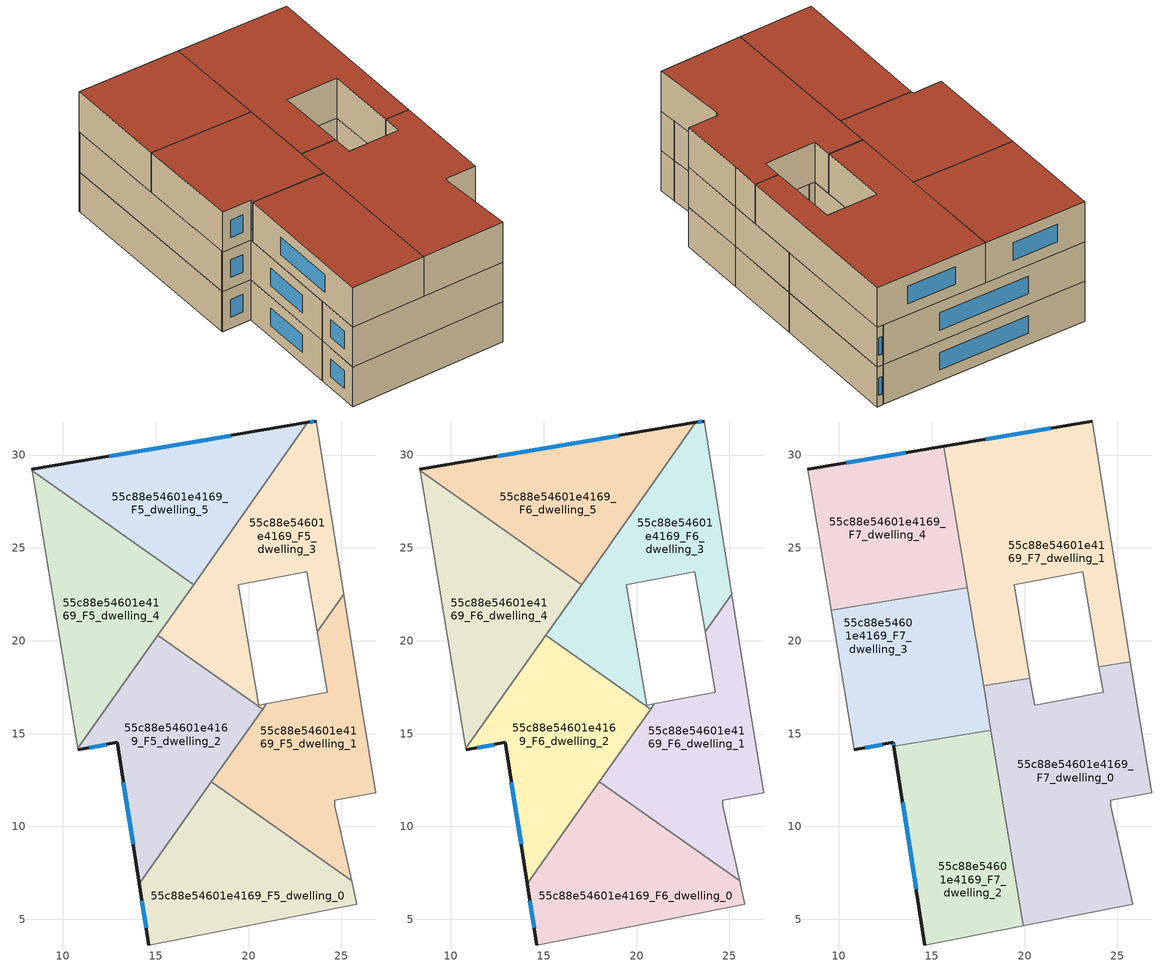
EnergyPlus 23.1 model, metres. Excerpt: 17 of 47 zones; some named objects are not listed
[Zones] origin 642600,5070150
55c88e54601e4169_F5_dwelling_0
 floor to 55c88e54601e4169_F4_dwelling_0 (EU_floor_Construction): 25.55,7.08 25.84,5.82 14.63,3.62 14.12,6.91 18,12.41 z15
 wall outside (EU_wall_Construction): 14.12,6.91 14.63,3.62 z15:18
 wall adiabatic (EU_wall_Construction): 14.63,3.62 25.84,5.82 25.55,7.08 z15:18
 wall to 55c88e54601e4169_F5_dwelling_1 (EU_wall_Construction): 25.55,7.08 18,12.41 z15:18
 wall to 55c88e54601e4169_F5_dwelling_2 (EU_wall_Construction): 18,12.41 14.12,6.91 z15:18
 window (EU_Window_Construction): 14.26,5.99 14.49,4.54 z15.84:17.16
55c88e54601e4169_F5_dwelling_1
 floor to 55c88e54601e4169_F4_dwelling_1 (EU_floor_Construction): 25.12,22.5 26.04,16.72 26.84,11.82 24.64,11.42 24.64,11.12 25.55,7.08 18,12.41 20.96,16.61 24.24,17.22 23.69,20.47 z15
 wall adiabatic (EU_wall_Construction): 23.69,20.47 24.24,17.22 20.96,16.61 / 25.55,7.08 24.64,11.12 24.64,11.42 26.84,11.82 26.04,16.72 25.12,22.5 z15:18
 wall to 55c88e54601e4169_F5_dwelling_3 (EU_wall_Construction): 25.12,22.5 23.69,20.47 / 20.96,16.61 20.76,16.32 z15:18
 wall to 55c88e54601e4169_F5_dwelling_2 (EU_wall_Construction): 20.76,16.32 18,12.41 z15:18
55c88e54601e4169_F5_dwelling_2
 floor to 55c88e54601e4169_F4_dwelling_2 (EU_floor_Construction): 20.76,16.32 14.12,6.91 12.93,14.53 10.83,14.13 10.82,14.22 15.11,20.3 z15
 wall outside (EU_wall_Construction): 10.83,14.13 12.93,14.53 14.12,6.91 z15:18
 wall adiabatic (EU_wall_Construction): 10.82,14.22 10.83,14.13 z15:18
 wall to 55c88e54601e4169_F5_dwelling_3 (EU_wall_Construction): 20.76,16.32 15.11,20.3 z15:18
 wall to 55c88e54601e4169_F5_dwelling_4 (EU_wall_Construction): 15.11,20.3 10.82,14.22 z15:18
 window (EU_Window_Construction): 11.42,14.24 12.34,14.41 / 13.27,12.39 13.79,9.04 z15.84:17.16
55c88e54601e4169_F5_dwelling_3
 floor to 55c88e54601e4169_F4_dwelling_3 (EU_floor_Construction): 23.65,31.83 25.12,22.5 23.69,20.47 23.14,23.73 19.44,23.03 20.54,16.53 20.96,16.61 20.76,16.32 15.11,20.3 23.2,31.76 z15
 wall outside (EU_wall_Construction): 23.65,31.83 23.2,31.76 z15:18
 wall adiabatic (EU_wall_Construction): 20.96,16.61 20.54,16.53 19.44,23.03 23.14,23.73 23.69,20.47 / 25.12,22.5 23.65,31.83 z15:18
 wall to 55c88e54601e4169_F5_dwelling_5 (EU_wall_Construction): 23.2,31.76 17.04,23.03 z15:18
 wall to 55c88e54601e4169_F5_dwelling_4 (EU_wall_Construction): 17.04,23.03 15.11,20.3 z15:18
 window (EU_Window_Construction): 23.52,31.81 23.32,31.78 z15.84:17.16
55c88e54601e4169_F5_dwelling_4
 floor to 55c88e54601e4169_F4_dwelling_4 (EU_floor_Construction): 17.04,23.03 10.82,14.22 8.35,29.17 z15
 wall to 55c88e54601e4169_F5_dwelling_5 (EU_wall_Construction): 17.04,23.03 8.35,29.17 z15:18
 wall adiabatic (EU_wall_Construction): 8.35,29.17 10.82,14.22 z15:18
55c88e54601e4169_F5_dwelling_5
 floor to 55c88e54601e4169_F4_dwelling_5 (EU_floor_Construction): 23.2,31.76 17.04,23.03 8.35,29.17 8.33,29.24 z15
 wall outside (EU_wall_Construction): 23.2,31.76 8.33,29.24 z15:18
 wall adiabatic (EU_wall_Construction): 8.33,29.24 8.35,29.17 z15:18
 window (EU_Window_Construction): 19.03,31.05 12.5,29.94 z15.84:17.16
55c88e54601e4169_F6_dwelling_0
 floor to 55c88e54601e4169_F5_dwelling_0 (EU_floor_Construction): 25.55,7.08 25.84,5.82 14.63,3.62 14.12,6.91 18,12.41 z18
 wall outside (EU_wall_Construction): 14.12,6.91 14.63,3.62 z18:21
 wall adiabatic (EU_wall_Construction): 14.63,3.62 25.84,5.82 25.55,7.08 z18:21
 wall to 55c88e54601e4169_F6_dwelling_1 (EU_wall_Construction): 25.55,7.08 18,12.41 z18:21
 wall to 55c88e54601e4169_F6_dwelling_2 (EU_wall_Construction): 18,12.41 14.12,6.91 z18:21
 window (EU_Window_Construction): 14.26,5.99 14.49,4.54 z18.84:20.16
55c88e54601e4169_F6_dwelling_1
 floor to 55c88e54601e4169_F5_dwelling_1 (EU_floor_Construction): 25.12,22.5 26.04,16.72 26.84,11.82 24.64,11.42 24.64,11.12 25.55,7.08 18,12.41 20.96,16.61 24.24,17.22 23.69,20.47 z18
 wall adiabatic (EU_wall_Construction): 23.69,20.47 24.24,17.22 20.96,16.61 / 25.55,7.08 24.64,11.12 24.64,11.42 26.84,11.82 26.04,16.72 25.12,22.5 z18:21
 wall to 55c88e54601e4169_F6_dwelling_3 (EU_wall_Construction): 25.12,22.5 23.69,20.47 / 20.96,16.61 20.76,16.32 z18:21
 wall to 55c88e54601e4169_F6_dwelling_2 (EU_wall_Construction): 20.76,16.32 18,12.41 z18:21
55c88e54601e4169_F6_dwelling_2
 floor to 55c88e54601e4169_F5_dwelling_2 (EU_floor_Construction): 20.76,16.32 14.12,6.91 12.93,14.53 10.83,14.13 10.82,14.22 15.11,20.3 z18
 wall outside (EU_wall_Construction): 10.83,14.13 12.93,14.53 14.12,6.91 z18:21
 wall adiabatic (EU_wall_Construction): 10.82,14.22 10.83,14.13 z18:21
 wall to 55c88e54601e4169_F6_dwelling_3 (EU_wall_Construction): 20.76,16.32 15.11,20.3 z18:21
 wall to 55c88e54601e4169_F6_dwelling_4 (EU_wall_Construction): 15.11,20.3 10.82,14.22 z18:21
 window (EU_Window_Construction): 11.42,14.24 12.34,14.41 / 13.27,12.39 13.79,9.04 z18.84:20.16
55c88e54601e4169_F6_dwelling_3
 floor to 55c88e54601e4169_F5_dwelling_3 (EU_floor_Construction): 23.65,31.83 25.12,22.5 23.69,20.47 23.14,23.73 19.44,23.03 20.54,16.53 20.96,16.61 20.76,16.32 15.11,20.3 23.2,31.76 z18
 wall outside (EU_wall_Construction): 23.65,31.83 23.2,31.76 z18:21
 wall adiabatic (EU_wall_Construction): 20.96,16.61 20.54,16.53 19.44,23.03 23.14,23.73 23.69,20.47 / 25.12,22.5 23.65,31.83 z18:21
 wall to 55c88e54601e4169_F6_dwelling_5 (EU_wall_Construction): 23.2,31.76 17.04,23.03 z18:21
 wall to 55c88e54601e4169_F6_dwelling_4 (EU_wall_Construction): 17.04,23.03 15.11,20.3 z18:21
 window (EU_Window_Construction): 23.52,31.81 23.32,31.78 z18.84:20.16
55c88e54601e4169_F6_dwelling_4
 floor to 55c88e54601e4169_F5_dwelling_4 (EU_floor_Construction): 17.04,23.03 10.82,14.22 8.35,29.17 z18
 wall to 55c88e54601e4169_F6_dwelling_5 (EU_wall_Construction): 17.04,23.03 8.35,29.17 z18:21
 wall adiabatic (EU_wall_Construction): 8.35,29.17 10.82,14.22 z18:21
 ceiling adiabatic (EU_roof_Construction): 16.91,22.84 16.92,22.86 16.87,23.15 8.35,29.17 9.59,21.63 z21
55c88e54601e4169_F6_dwelling_5
 floor to 55c88e54601e4169_F5_dwelling_5 (EU_floor_Construction): 23.2,31.76 17.04,23.03 8.35,29.17 8.33,29.24 z18
 wall outside (EU_wall_Construction): 23.2,31.76 8.33,29.24 z18:21
 wall adiabatic (EU_wall_Construction): 8.33,29.24 8.35,29.17 z18:21
 window (EU_Window_Construction): 19.03,31.05 12.5,29.94 z18.84:20.16
 ceiling adiabatic (EU_roof_Construction): 16.87,23.15 15.66,30.48 8.33,29.24 8.35,29.17 z21
55c88e54601e4169_F7_dwelling_0
 floor to 55c88e54601e4169_F6_dwelling_1 (EU_floor_Construction): 25.7,18.88 26.04,16.72 26.84,11.82 24.64,11.42 24.64,11.12 25.55,7.08 18.73,11.9 18.52,13.15 20.96,16.6 24.24,17.22 24.01,18.6 z21
 floor to 55c88e54601e4169_F6_dwelling_0 (EU_floor_Construction): 25.55,7.08 25.84,5.82 19.93,4.66 18.73,11.9 z21
 floor to 55c88e54601e4169_F6_dwelling_3 (EU_floor_Construction): 20.29,17.99 20.54,16.53 20.96,16.6 20.76,16.32 18.76,17.73 z21
 floor to 55c88e54601e4169_F6_dwelling_2 (EU_floor_Construction): 20.76,16.32 18.52,13.15 17.79,17.57 18.76,17.73 z21
 wall adiabatic (EU_wall_Construction): 19.93,4.66 25.84,5.82 24.64,11.12 24.64,11.42 26.84,11.82 26.04,16.72 25.7,18.88 / 24.01,18.6 24.24,17.22 20.54,16.53 20.29,17.99 z21:24
 wall to 55c88e54601e4169_F7_dwelling_1 (EU_wall_Construction): 20.29,17.99 17.79,17.57 / 25.7,18.88 24.01,18.6 z21:24
 wall to 55c88e54601e4169_F7_dwelling_2 (EU_wall_Construction): 18.19,15.17 19.93,4.66 z21:24
 wall to 55c88e54601e4169_F7_dwelling_3 (EU_wall_Construction): 17.79,17.57 18.19,15.17 z21:24
 roof outside (EU_roof_Construction): 25.84,5.82 24.64,11.12 24.64,11.42 26.84,11.82 26.04,16.72 25.7,18.88 24.01,18.6 24.24,17.22 20.54,16.53 20.29,17.99 17.79,17.57 19.93,4.66 z24
55c88e54601e4169_F7_dwelling_1
 floor to 55c88e54601e4169_F6_dwelling_3 (EU_floor_Construction): 23.65,31.83 25.12,22.5 23.69,20.48 23.14,23.73 19.44,23.03 20.29,17.99 18.76,17.73 17.64,18.52 16.92,22.86 23.2,31.76 z21
 floor to 55c88e54601e4169_F6_dwelling_5 (EU_floor_Construction): 23.2,31.76 17.04,23.03 16.87,23.15 15.66,30.48 z21
 floor to 55c88e54601e4169_F6_dwelling_1 (EU_floor_Construction): 25.12,22.5 25.7,18.88 24.01,18.6 23.69,20.48 z21
 floor to 55c88e54601e4169_F6_dwelling_2 (EU_floor_Construction): 18.76,17.73 17.79,17.57 17.64,18.52 z21
 floor to 55c88e54601e4169_F6_dwelling_4 (EU_floor_Construction): 17.04,23.03 16.92,22.86 16.87,23.15 z21
 wall outside (EU_wall_Construction): 23.65,31.83 15.66,30.48 z21:24
 wall adiabatic (EU_wall_Construction): 20.29,17.99 19.44,23.03 23.14,23.73 24.01,18.6 / 25.7,18.88 23.65,31.83 z21:24
 wall to 55c88e54601e4169_F7_dwelling_4 (EU_wall_Construction): 15.66,30.48 16.92,22.85 z21:24
 wall to 55c88e54601e4169_F7_dwelling_3 (EU_wall_Construction): 16.92,22.85 17.79,17.57 z21:24
 window (EU_Window_Construction): 21.41,31.46 17.9,30.86 z21.84:23.16
 roof outside (EU_roof_Construction): 25.7,18.88 23.65,31.83 15.66,30.48 17.79,17.57 20.29,17.99 19.44,23.03 23.14,23.73 24.01,18.6 z24
55c88e54601e4169_F7_dwelling_2
 floor to 55c88e54601e4169_F6_dwelling_0 (EU_floor_Construction): 18.73,11.9 19.93,4.66 14.63,3.62 14.12,6.91 18,12.41 z21
 floor to 55c88e54601e4169_F6_dwelling_2 (EU_floor_Construction): 18.19,15.17 18.52,13.15 14.12,6.91 12.97,14.31 z21
 floor to 55c88e54601e4169_F6_dwelling_1 (EU_floor_Construction): 18.52,13.15 18.73,11.9 18,12.41 z21
 wall outside (EU_wall_Construction): 12.97,14.31 14.63,3.62 z21:24
 wall adiabatic (EU_wall_Construction): 14.63,3.62 19.93,4.66 z21:24
 wall to 55c88e54601e4169_F7_dwelling_3 (EU_wall_Construction): 18.19,15.17 12.97,14.31 z21:24
 window (EU_Window_Construction): 13.43,11.31 14.16,6.61 z21.84:23.16
 roof outside (EU_roof_Construction): 19.93,4.66 18.19,15.17 12.97,14.31 14.63,3.62 z24
55c88e54601e4169_F7_dwelling_3
 floor to 55c88e54601e4169_F6_dwelling_2 (EU_floor_Construction): 17.64,18.52 18.19,15.17 12.97,14.31 12.93,14.53 10.83,14.13 10.82,14.22 15.11,20.3 z21
 floor to 55c88e54601e4169_F6_dwelling_3 (EU_floor_Construction): 16.92,22.85 17.64,18.52 15.11,20.3 16.91,22.84 z21
 floor to 55c88e54601e4169_F6_dwelling_4 (EU_floor_Construction): 16.91,22.84 10.82,14.22 9.59,21.63 z21
 wall outside (EU_wall_Construction): 10.83,14.13 12.93,14.53 12.97,14.31 z21:24
 wall to 55c88e54601e4169_F7_dwelling_4 (EU_wall_Construction): 16.92,22.85 9.59,21.63 z21:24
 wall adiabatic (EU_wall_Construction): 9.59,21.63 10.83,14.13 z21:24
 window (EU_Window_Construction): 12.94,14.46 12.96,14.37 / 11.42,14.24 12.34,14.41 z21.84:23.16
 roof outside (EU_roof_Construction): 18.19,15.17 16.92,22.85 9.59,21.63 10.83,14.13 12.93,14.53 12.97,14.31 z24
55c88e54601e4169_F7_dwelling_4
 floor adiabatic (EU_floor_Construction): 15.66,30.48 16.92,22.85 9.59,21.63 8.33,29.24 z21
 wall outside (EU_wall_Construction): 15.66,30.48 8.33,29.24 z21:24
 wall adiabatic (EU_wall_Construction): 8.33,29.24 9.59,21.63 z21:24
 window (EU_Window_Construction): 13.61,30.13 10.39,29.59 z21.84:23.16
 roof outside (EU_roof_Construction): 16.92,22.85 15.66,30.48 8.33,29.24 9.59,21.63 z24
[Building]
EU S2 Campaign: North Axis=0; Terrain=City; Solar Distribution=FullExterior
[Site:Location]
Lyon-Bron: Latitude=45.75; Longitude=5; Time Zone=1; Elevation=198
[SizingPeriod:WeatherFileDays]
AnnualSizingPeriod: Begin Month=1; Begin Day of Month=1; End Month=12; End Day of Month=31; Day of Week for Start Day=Monday; Use Weather File Daylight Saving Period=No; Use Weather File Rain and Snow Indicators=No
[MATERIAL]
EU_InternalMass_Material: Roughness=MediumRough; Thickness=0.1; Conductivity=1; Density=1800; Specific Heat=900; Thermal Absorptance=0.9; Solar Absorptance=0.7; Visible Absorptance=0.7
[MATERIAL:NOMASS] Roughness=MediumRough; Thermal Absorptance=0.9; Solar Absorptance=0.7; Visible Absorptance=0.7
Name | Thermal Resistance
EU_wall_NoMass | 0.776494
EU_roof_NoMass | 0.486893
EU_floor_NoMass | 0.421597
[WINDOWMATERIAL:SIMPLEGLAZINGSYSTEM]
EU_Window_SimpleGlazing: UFactor=4.24961; Solar Heat Gain Coefficient=0.83; Visible Transmittance=0.83
[CONSTRUCTION]
EU_wall_Construction: EU_wall_NoMass
EU_roof_Construction: EU_roof_NoMass
EU_floor_Construction: EU_floor_NoMass
EU_Window_Construction: EU_Window_SimpleGlazing
EU_InternalMass_Construction: EU_InternalMass_Material
[ZONE] Type=1; Multiplier=1; Ceiling Height=autocalculate; Floor Area=autocalculate; Part of Total Floor Area=Yes
Name | Volume
55c88e54601e4169_F5_dwelling_0; 55c88e54601e4169_F6_dwelling_0 | 172.19
55c88e54601e4169_F7_dwelling_0 | 258.242
55c88e54601e4169_F5_dwelling_1; 55c88e54601e4169_F6_dwelling_1; 55c88e54601e4169_F7_dwelling_2; 55c88e54601e4169_F5_dwelling_5; 55c88e54601e4169_F6_dwelling_5 | 172.167
55c88e54601e4169_F7_dwelling_1 | 258.249
55c88e54601e4169_F5_dwelling_2; 55c88e54601e4169_F6_dwelling_2 | 172.169
55c88e54601e4169_F5_dwelling_3; 55c88e54601e4169_F6_dwelling_3 | 172.159
55c88e54601e4169_F7_dwelling_3 | 172.186
55c88e54601e4169_F5_dwelling_4; 55c88e54601e4169_F6_dwelling_4 | 172.184
55c88e54601e4169_F7_dwelling_4 | 172.189
[INTERNALMASS] Construction=EU_InternalMass_Construction
Name | Zone or ZoneList | Surface Area
55c88e54601e4169_F5_dwelling_0_EU_InternalMass | 55c88e54601e4169_F5_dwelling_0 | 57.3971
55c88e54601e4169_F5_dwelling_1_EU_InternalMass | 55c88e54601e4169_F5_dwelling_1 | 57.3899
55c88e54601e4169_F5_dwelling_2_EU_InternalMass | 55c88e54601e4169_F5_dwelling_2 | 57.3884
55c88e54601e4169_F5_dwelling_3_EU_InternalMass | 55c88e54601e4169_F5_dwelling_3 | 57.3872
55c88e54601e4169_F5_dwelling_4_EU_InternalMass | 55c88e54601e4169_F5_dwelling_4 | 57.3951
55c88e54601e4169_F5_dwelling_5_EU_InternalMass | 55c88e54601e4169_F5_dwelling_5 | 57.3915
55c88e54601e4169_F6_dwelling_0_EU_InternalMass | 55c88e54601e4169_F6_dwelling_0 | 57.3971
55c88e54601e4169_F6_dwelling_1_EU_InternalMass | 55c88e54601e4169_F6_dwelling_1 | 57.3899
55c88e54601e4169_F6_dwelling_2_EU_InternalMass | 55c88e54601e4169_F6_dwelling_2 | 57.3884
55c88e54601e4169_F6_dwelling_3_EU_InternalMass | 55c88e54601e4169_F6_dwelling_3 | 57.3872
55c88e54601e4169_F6_dwelling_4_EU_InternalMass | 55c88e54601e4169_F6_dwelling_4 | 57.3951
55c88e54601e4169_F6_dwelling_5_EU_InternalMass | 55c88e54601e4169_F6_dwelling_5 | 57.3915
55c88e54601e4169_F7_dwelling_0_EU_InternalMass | 55c88e54601e4169_F7_dwelling_0 | 86.081
55c88e54601e4169_F7_dwelling_1_EU_InternalMass | 55c88e54601e4169_F7_dwelling_1 | 86.0832
55c88e54601e4169_F7_dwelling_2_EU_InternalMass | 55c88e54601e4169_F7_dwelling_2 | 57.389
55c88e54601e4169_F7_dwelling_3_EU_InternalMass | 55c88e54601e4169_F7_dwelling_3 | 57.3954
55c88e54601e4169_F7_dwelling_4_EU_InternalMass | 55c88e54601e4169_F7_dwelling_4 | 57.3964
[OTHEREQUIPMENT] Fuel Type=Electricity; Design Level Calculation Method=Watts/Area; Power per Zone Floor Area=1; Fraction Latent=0; Fraction Radiant=0; Fraction Lost=0; Carbon Dioxide Generation Rate=0; EndUse Subcategory=EU_Step8_InternalGains
Name | Zone or ZoneList or Space or SpaceList | Schedule
EU_Step8_InternalGain_55c88e54601e4169_F5_dwelling_0_f000 | 55c88e54601e4169_F5_dwelling_0 | EU_Step8_GainSchedule_55c88e54601e4169_F5_dwelling_0_f000
EU_Step8_InternalGain_55c88e54601e4169_F5_dwelling_1_f000 | 55c88e54601e4169_F5_dwelling_1 | EU_Step8_GainSchedule_55c88e54601e4169_F5_dwelling_1_f000
EU_Step8_InternalGain_55c88e54601e4169_F5_dwelling_2_f000 | 55c88e54601e4169_F5_dwelling_2 | EU_Step8_GainSchedule_55c88e54601e4169_F5_dwelling_2_f000
EU_Step8_InternalGain_55c88e54601e4169_F5_dwelling_3_f000 | 55c88e54601e4169_F5_dwelling_3 | EU_Step8_GainSchedule_55c88e54601e4169_F5_dwelling_3_f000
EU_Step8_InternalGain_55c88e54601e4169_F5_dwelling_4_f000 | 55c88e54601e4169_F5_dwelling_4 | EU_Step8_GainSchedule_55c88e54601e4169_F5_dwelling_4_f000
EU_Step8_InternalGain_55c88e54601e4169_F5_dwelling_5_f000 | 55c88e54601e4169_F5_dwelling_5 | EU_Step8_GainSchedule_55c88e54601e4169_F5_dwelling_5_f000
EU_Step8_InternalGain_55c88e54601e4169_F6_dwelling_0_f000 | 55c88e54601e4169_F6_dwelling_0 | EU_Step8_GainSchedule_55c88e54601e4169_F6_dwelling_0_f000
EU_Step8_InternalGain_55c88e54601e4169_F6_dwelling_1_f000 | 55c88e54601e4169_F6_dwelling_1 | EU_Step8_GainSchedule_55c88e54601e4169_F6_dwelling_1_f000
EU_Step8_InternalGain_55c88e54601e4169_F6_dwelling_2_f000 | 55c88e54601e4169_F6_dwelling_2 | EU_Step8_GainSchedule_55c88e54601e4169_F6_dwelling_2_f000
EU_Step8_InternalGain_55c88e54601e4169_F6_dwelling_3_f000 | 55c88e54601e4169_F6_dwelling_3 | EU_Step8_GainSchedule_55c88e54601e4169_F6_dwelling_3_f000
EU_Step8_InternalGain_55c88e54601e4169_F6_dwelling_4_f000 | 55c88e54601e4169_F6_dwelling_4 | EU_Step8_GainSchedule_55c88e54601e4169_F6_dwelling_4_f000
EU_Step8_InternalGain_55c88e54601e4169_F6_dwelling_5_f000 | 55c88e54601e4169_F6_dwelling_5 | EU_Step8_GainSchedule_55c88e54601e4169_F6_dwelling_5_f000
EU_Step8_InternalGain_55c88e54601e4169_F7_dwelling_0_f000 | 55c88e54601e4169_F7_dwelling_0 | EU_Step8_GainSchedule_55c88e54601e4169_F7_dwelling_0_f000
EU_Step8_InternalGain_55c88e54601e4169_F7_dwelling_1_f000 | 55c88e54601e4169_F7_dwelling_1 | EU_Step8_GainSchedule_55c88e54601e4169_F7_dwelling_1_f000
EU_Step8_InternalGain_55c88e54601e4169_F7_dwelling_2_f000 | 55c88e54601e4169_F7_dwelling_2 | EU_Step8_GainSchedule_55c88e54601e4169_F7_dwelling_2_f000
EU_Step8_InternalGain_55c88e54601e4169_F7_dwelling_3_f000 | 55c88e54601e4169_F7_dwelling_3 | EU_Step8_GainSchedule_55c88e54601e4169_F7_dwelling_3_f000
EU_Step8_InternalGain_55c88e54601e4169_F7_dwelling_4_f000 | 55c88e54601e4169_F7_dwelling_4 | EU_Step8_GainSchedule_55c88e54601e4169_F7_dwelling_4_f000
[ZONEVENTILATION:DESIGNFLOWRATE] Schedule=EU_AlwaysOn; Design Flow Rate Calculation Method=AirChanges/Hour; Air Changes per Hour=0.693814; Ventilation Type=Natural; Fan Pressure Rise=0; Fan Total Efficiency=1; Constant Term Coefficient=1; Temperature Term Coefficient=0; Velocity Term Coefficient=0; Velocity Squared Term Coefficient=0; Minimum Indoor Temperature=-100; Maximum Indoor Temperature=100; Delta Temperature=-100; Minimum Outdoor Temperature=-100; Maximum Outdoor Temperature=100; Maximum Wind Speed=40
Name | Zone or ZoneList or Space or SpaceList
EU_ConstantAir_55c88e54601e4169_F5_dwelling_0 | 55c88e54601e4169_F5_dwelling_0
EU_ConstantAir_55c88e54601e4169_F5_dwelling_1 | 55c88e54601e4169_F5_dwelling_1
EU_ConstantAir_55c88e54601e4169_F5_dwelling_2 | 55c88e54601e4169_F5_dwelling_2
EU_ConstantAir_55c88e54601e4169_F5_dwelling_3 | 55c88e54601e4169_F5_dwelling_3
EU_ConstantAir_55c88e54601e4169_F5_dwelling_4 | 55c88e54601e4169_F5_dwelling_4
EU_ConstantAir_55c88e54601e4169_F5_dwelling_5 | 55c88e54601e4169_F5_dwelling_5
EU_ConstantAir_55c88e54601e4169_F6_dwelling_0 | 55c88e54601e4169_F6_dwelling_0
EU_ConstantAir_55c88e54601e4169_F6_dwelling_1 | 55c88e54601e4169_F6_dwelling_1
EU_ConstantAir_55c88e54601e4169_F6_dwelling_2 | 55c88e54601e4169_F6_dwelling_2
EU_ConstantAir_55c88e54601e4169_F6_dwelling_3 | 55c88e54601e4169_F6_dwelling_3
EU_ConstantAir_55c88e54601e4169_F6_dwelling_4 | 55c88e54601e4169_F6_dwelling_4
EU_ConstantAir_55c88e54601e4169_F6_dwelling_5 | 55c88e54601e4169_F6_dwelling_5
EU_ConstantAir_55c88e54601e4169_F7_dwelling_0 | 55c88e54601e4169_F7_dwelling_0
EU_ConstantAir_55c88e54601e4169_F7_dwelling_1 | 55c88e54601e4169_F7_dwelling_1
EU_ConstantAir_55c88e54601e4169_F7_dwelling_2 | 55c88e54601e4169_F7_dwelling_2
EU_ConstantAir_55c88e54601e4169_F7_dwelling_3 | 55c88e54601e4169_F7_dwelling_3
EU_ConstantAir_55c88e54601e4169_F7_dwelling_4 | 55c88e54601e4169_F7_dwelling_4
[HVACTEMPLATE:ZONE:IDEALLOADSAIRSYSTEM] System Availability Schedule=EU_AlwaysOn; Maximum Heating Supply Air Temperature=50; Minimum Cooling Supply Air Temperature=13; Maximum Heating Supply Air Humidity Ratio=0.0156; Minimum Cooling Supply Air Humidity Ratio=0.0077; Heating Limit=NoLimit; Cooling Limit=NoLimit; Heating Availability Schedule=EU_AlwaysOn; Cooling Availability Schedule=EU_CoolingOff; Dehumidification Control Type=ConstantSensibleHeatRatio; Cooling Sensible Heat Ratio=0.7; Dehumidification Setpoint=60; Humidification Control Type=None; Humidification Setpoint=30; Outdoor Air Method=None; Outdoor Air Flow Rate per Person=0.00944; Outdoor Air Flow Rate per Zone Floor Area=0; Outdoor Air Flow Rate per Zone=0; Demand Controlled Ventilation Type=None; Outdoor Air Economizer Type=NoEconomizer; Heat Recovery Type=None; Sensible Heat Recovery Effectiveness=0.7; Latent Heat Recovery Effectiveness=0.65
Name | Template Thermostat
55c88e54601e4169_F5_dwelling_0 | EU_HeatOnly_55c88e54601e4169_F5_dwelling_0
55c88e54601e4169_F5_dwelling_1 | EU_HeatOnly_55c88e54601e4169_F5_dwelling_1
55c88e54601e4169_F5_dwelling_2 | EU_HeatOnly_55c88e54601e4169_F5_dwelling_2
55c88e54601e4169_F5_dwelling_3 | EU_HeatOnly_55c88e54601e4169_F5_dwelling_3
55c88e54601e4169_F5_dwelling_4 | EU_HeatOnly_55c88e54601e4169_F5_dwelling_4
55c88e54601e4169_F5_dwelling_5 | EU_HeatOnly_55c88e54601e4169_F5_dwelling_5
55c88e54601e4169_F6_dwelling_0 | EU_HeatOnly_55c88e54601e4169_F6_dwelling_0
55c88e54601e4169_F6_dwelling_1 | EU_HeatOnly_55c88e54601e4169_F6_dwelling_1
55c88e54601e4169_F6_dwelling_2 | EU_HeatOnly_55c88e54601e4169_F6_dwelling_2
55c88e54601e4169_F6_dwelling_3 | EU_HeatOnly_55c88e54601e4169_F6_dwelling_3
55c88e54601e4169_F6_dwelling_4 | EU_HeatOnly_55c88e54601e4169_F6_dwelling_4
55c88e54601e4169_F6_dwelling_5 | EU_HeatOnly_55c88e54601e4169_F6_dwelling_5
55c88e54601e4169_F7_dwelling_0 | EU_HeatOnly_55c88e54601e4169_F7_dwelling_0
55c88e54601e4169_F7_dwelling_1 | EU_HeatOnly_55c88e54601e4169_F7_dwelling_1
55c88e54601e4169_F7_dwelling_2 | EU_HeatOnly_55c88e54601e4169_F7_dwelling_2
55c88e54601e4169_F7_dwelling_3 | EU_HeatOnly_55c88e54601e4169_F7_dwelling_3
55c88e54601e4169_F7_dwelling_4 | EU_HeatOnly_55c88e54601e4169_F7_dwelling_4
[SIZING:ZONE] Zone Cooling Design Supply Air Temperature Input Method=SupplyAirTemperature; Zone Cooling Design Supply Air Temperature=13; Zone Heating Design Supply Air Temperature Input Method=SupplyAirTemperature; Zone Heating Design Supply Air Temperature=50; Zone Cooling Design Supply Air Humidity Ratio=0.008; Zone Heating Design Supply Air Humidity Ratio=0.008; Cooling Design Air Flow Method=DesignDay; Cooling Design Air Flow Rate=0; Cooling Minimum Air Flow per Zone Floor Area=0.000762; Cooling Minimum Air Flow=0; Cooling Minimum Air Flow Fraction=0.2; Heating Design Air Flow Method=DesignDay; Heating Design Air Flow Rate=0; Heating Maximum Air Flow per Zone Floor Area=0.002032; Heating Maximum Air Flow=0.141576; Heating Maximum Air Flow Fraction=0.3; Account for Dedicated Outdoor Air System=No; Dedicated Outdoor Air System Control Strategy=NeutralSupplyAir; Dedicated Outdoor Air Low Setpoint Temperature for Design=autosize; Dedicated Outdoor Air High Setpoint Temperature for Design=autosize; Zone Load Sizing Method=Sensible Load Only No Latent Load; Zone Latent Cooling Design Supply Air Humidity Ratio Input Method=HumidityRatioDifference; Zone Cooling Design Supply Air Humidity Ratio Difference=0.005; Zone Latent Heating Design Supply Air Humidity Ratio Input Method=HumidityRatioDifference; Zone Humidification Design Supply Air Humidity Ratio Difference=0.005
55c88e54601e4169_F5_dwelling_0; 55c88e54601e4169_F5_dwelling_1; 55c88e54601e4169_F5_dwelling_2; 55c88e54601e4169_F5_dwelling_3; 55c88e54601e4169_F5_dwelling_4; 55c88e54601e4169_F5_dwelling_5; 55c88e54601e4169_F6_dwelling_0; 55c88e54601e4169_F6_dwelling_1; 55c88e54601e4169_F6_dwelling_2; 55c88e54601e4169_F6_dwelling_3; 55c88e54601e4169_F6_dwelling_4; 55c88e54601e4169_F6_dwelling_5; 55c88e54601e4169_F7_dwelling_0; 55c88e54601e4169_F7_dwelling_1; 55c88e54601e4169_F7_dwelling_2; 55c88e54601e4169_F7_dwelling_3; 55c88e54601e4169_F7_dwelling_4
[SCHEDULE:CONSTANT]
Name | Hourly Value
EU_AlwaysOn | 1
EU_CoolingOff | 0
[SCHEDULE:FILE] Column Number=1; Rows to Skip at Top=0; Number of Hours of Data=8760; Column Separator=Comma; Interpolate to Timestep=No; Minutes per Item=60; Adjust Schedule for Daylight Savings=Yes
Name | File
EU_Step8_GainSchedule_55c88e54601e4169_F5_dwelling_0_f000 | ../../schedules/55c88e54601e4169/55c88e54601e4169_F5_dwelling_0_f000_gain.csv
EU_Step8_GainSchedule_55c88e54601e4169_F5_dwelling_1_f000 | ../../schedules/55c88e54601e4169/55c88e54601e4169_F5_dwelling_1_f000_gain.csv
EU_Step8_GainSchedule_55c88e54601e4169_F5_dwelling_2_f000 | ../../schedules/55c88e54601e4169/55c88e54601e4169_F5_dwelling_2_f000_gain.csv
EU_Step8_GainSchedule_55c88e54601e4169_F5_dwelling_3_f000 | ../../schedules/55c88e54601e4169/55c88e54601e4169_F5_dwelling_3_f000_gain.csv
EU_Step8_GainSchedule_55c88e54601e4169_F5_dwelling_4_f000 | ../../schedules/55c88e54601e4169/55c88e54601e4169_F5_dwelling_4_f000_gain.csv
EU_Step8_GainSchedule_55c88e54601e4169_F5_dwelling_5_f000 | ../../schedules/55c88e54601e4169/55c88e54601e4169_F5_dwelling_5_f000_gain.csv
EU_Step8_GainSchedule_55c88e54601e4169_F6_dwelling_0_f000 | ../../schedules/55c88e54601e4169/55c88e54601e4169_F6_dwelling_0_f000_gain.csv
EU_Step8_GainSchedule_55c88e54601e4169_F6_dwelling_1_f000 | ../../schedules/55c88e54601e4169/55c88e54601e4169_F6_dwelling_1_f000_gain.csv
EU_Step8_GainSchedule_55c88e54601e4169_F6_dwelling_2_f000 | ../../schedules/55c88e54601e4169/55c88e54601e4169_F6_dwelling_2_f000_gain.csv
EU_Step8_GainSchedule_55c88e54601e4169_F6_dwelling_3_f000 | ../../schedules/55c88e54601e4169/55c88e54601e4169_F6_dwelling_3_f000_gain.csv
EU_Step8_GainSchedule_55c88e54601e4169_F6_dwelling_4_f000 | ../../schedules/55c88e54601e4169/55c88e54601e4169_F6_dwelling_4_f000_gain.csv
EU_Step8_GainSchedule_55c88e54601e4169_F6_dwelling_5_f000 | ../../schedules/55c88e54601e4169/55c88e54601e4169_F6_dwelling_5_f000_gain.csv
EU_Step8_GainSchedule_55c88e54601e4169_F7_dwelling_0_f000 | ../../schedules/55c88e54601e4169/55c88e54601e4169_F7_dwelling_0_f000_gain.csv
EU_Step8_GainSchedule_55c88e54601e4169_F7_dwelling_1_f000 | ../../schedules/55c88e54601e4169/55c88e54601e4169_F7_dwelling_1_f000_gain.csv
EU_Step8_GainSchedule_55c88e54601e4169_F7_dwelling_2_f000 | ../../schedules/55c88e54601e4169/55c88e54601e4169_F7_dwelling_2_f000_gain.csv
EU_Step8_GainSchedule_55c88e54601e4169_F7_dwelling_3_f000 | ../../schedules/55c88e54601e4169/55c88e54601e4169_F7_dwelling_3_f000_gain.csv
EU_Step8_GainSchedule_55c88e54601e4169_F7_dwelling_4_f000 | ../../schedules/55c88e54601e4169/55c88e54601e4169_F7_dwelling_4_f000_gain.csv
